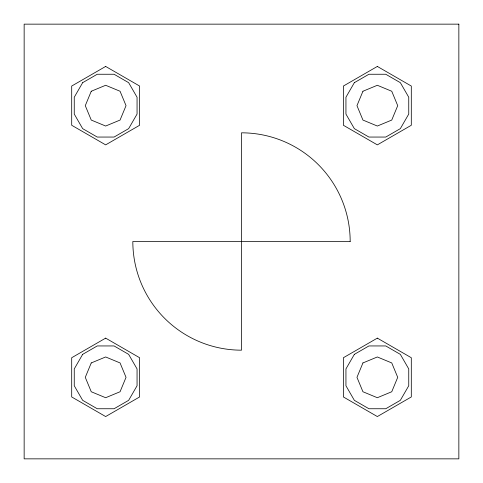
<?xml version="1.0" encoding="UTF-8"?>
<svg xmlns="http://www.w3.org/2000/svg" width="483" height="483" viewBox="0 0 483 483"><rect width="100%" height="100%" fill="white"/><g stroke="black" fill="none" stroke-linecap="round" stroke-linejoin="round"><path stroke-width="0.72" d="M91.251 91.251L85.28 105.656L91.251 120.062L105.656 126.033L120.062 120.062L126.033 105.656L120.062 91.251L105.656 85.28L91.251 91.251M91.251 362.938L85.28 377.344L91.251 391.749L105.656 397.72L120.062 391.749L126.033 377.344L120.062 362.938L105.656 356.967L91.251 362.938M362.938 91.251L356.967 105.656L362.938 120.062L377.344 126.033L391.749 120.062L397.72 105.656L391.749 91.251L377.344 85.28L362.938 91.251M362.938 362.938L356.967 377.344L362.938 391.749L377.344 397.72L391.749 391.749L397.72 377.344L391.749 362.938L377.344 356.967L362.938 362.938M82.665 82.665L74.255 97.24L74.255 114.073L82.665 128.647L97.24 137.057L114.073 137.057L128.647 128.647L137.057 114.073L137.057 97.24L128.647 82.665L114.073 74.255L97.24 74.255L82.665 82.665M82.665 354.353L74.255 368.927L74.255 385.76L82.665 400.335L97.24 408.745L114.073 408.745L128.647 400.335L137.057 385.76L137.057 368.927L128.647 354.353L114.073 345.943L97.24 345.943L82.665 354.353M354.353 82.665L345.943 97.24L345.943 114.073L354.353 128.647L368.927 137.057L385.76 137.057L400.335 128.647L408.745 114.073L408.745 97.24L400.335 82.665L385.76 74.255L368.927 74.255L354.353 82.665M354.353 354.353L345.943 368.927L345.943 385.76L354.353 400.335L368.927 408.745L385.76 408.745L400.335 400.335L408.745 385.76L408.745 368.927L400.335 354.353L385.76 345.943L368.927 345.943L354.353 354.353M105.656 66.443L71.695 86.046L71.695 125.266L105.656 144.87L139.617 125.266L139.617 86.046L105.656 66.443M377.344 66.443L343.383 86.046L343.383 125.266L377.344 144.87L411.305 125.266L411.305 86.046L377.344 66.443M105.656 338.13L71.695 357.734L71.695 396.954L105.656 416.557L139.617 396.954L139.617 357.734L105.656 338.13M377.344 338.13L343.383 357.734L343.383 396.954L377.344 416.557L411.305 396.954L411.305 357.734L377.344 338.13M458.85 24.15L24.15 24.15L24.15 458.85L458.85 458.85L458.85 24.15M350.175 241.5L132.825 241.5A108.675 108.675 0 0 0 241.5 350.175L241.5 132.825A108.675 108.675 0 0 1 350.175 241.5"/></g></svg>
